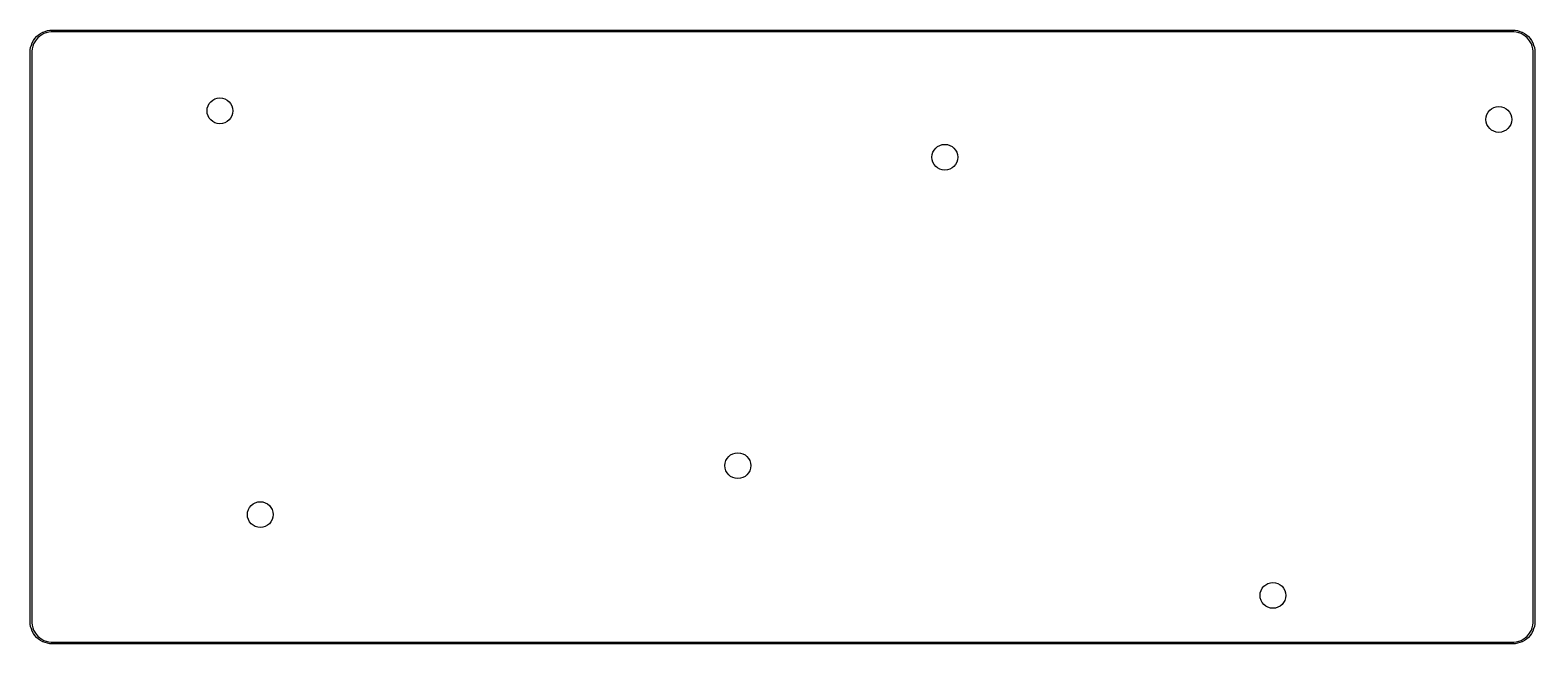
# Model space of a CAD drawing. Header units: millimetres. Extents: x 2 to 8.9, y -5.76 to -2.95.
import ezdxf

# ---------------------------------------------------------------- set-up
doc = ezdxf.new("R2010")
doc.units = ezdxf.units.MM
doc.layers.get('0').update_dxf_attribs({"linetype": 'CONTINUOUS'})

msp = doc.modelspace()

# ---------------------------------------------------------------- linework, layer by layer
for points in [[(8.7992, -2.9488), (8.8107, -2.9495), (8.822, -2.9514), (8.833, -2.9546), (8.8436, -2.959), (8.8537, -2.9645), (8.863, -2.9712), (8.8716, -2.9788), (8.8792, -2.9874), (8.8859, -2.9967), (8.8914, -3.0068), (8.8958, -3.0174), (8.899, -3.0284), (8.9009, -3.0397), (8.9016, -3.0512), (8.9016, -5.6594), (8.9009, -5.6709), (8.899, -5.6822), (8.8958, -5.6933), (8.8914, -5.7039), (8.8859, -5.7139), (8.8792, -5.7233), (8.8716, -5.7318), (8.863, -5.7395), (8.8537, -5.7461), (8.8436, -5.7517), (8.833, -5.7561), (8.822, -5.7592), (8.8107, -5.7612), (8.7992, -5.7618), (2.1063, -5.7618), (2.0948, -5.7612), (2.0835, -5.7592), (2.0725, -5.7561), (2.0619, -5.7517), (2.0518, -5.7461), (2.0425, -5.7395), (2.0339, -5.7318), (2.0263, -5.7233), (2.0196, -5.7139), (2.0141, -5.7039), (2.0097, -5.6933), (2.0065, -5.6822), (2.0046, -5.6709), (2.0039, -5.6594), (2.0039, -3.0512), (2.0046, -3.0397), (2.0065, -3.0284), (2.0097, -3.0174), (2.0141, -3.0068), (2.0196, -2.9967), (2.0263, -2.9874), (2.0339, -2.9788), (2.0425, -2.9712), (2.0518, -2.9645), (2.0619, -2.959), (2.0725, -2.9546), (2.0835, -2.9514), (2.0948, -2.9495), (2.1063, -2.9488)], [(2.1063, -2.9567), (2.1006, -2.9567), (2.0892, -2.9581), (2.0781, -2.9608), (2.0674, -2.9649), (2.0573, -2.9702), (2.0479, -2.9767), (2.0394, -2.9842), (2.0318, -2.9928), (2.0253, -3.0022), (2.02, -3.0123), (2.0159, -3.023), (2.0132, -3.0341), (2.0118, -3.0455), (2.0118, -3.0512), (2.0118, -5.6594), (2.0118, -5.6652), (2.0132, -5.6765), (2.0159, -5.6876), (2.02, -5.6983), (2.0253, -5.7084), (2.0318, -5.7178), (2.0394, -5.7264), (2.0479, -5.734), (2.0573, -5.7405), (2.0674, -5.7458), (2.0781, -5.7498), (2.0892, -5.7526), (2.1006, -5.7539), (2.1063, -5.7539), (8.7992, -5.7539), (8.8049, -5.7539), (8.8163, -5.7526), (8.8274, -5.7498), (8.8381, -5.7458), (8.8482, -5.7405), (8.8576, -5.734), (8.8661, -5.7264), (8.8737, -5.7178), (8.8802, -5.7084), (8.8855, -5.6983), (8.8896, -5.6876), (8.8923, -5.6765), (8.8937, -5.6652), (8.8937, -5.6594), (8.8937, -3.0512), (8.8937, -3.0455), (8.8923, -3.0341), (8.8896, -3.023), (8.8855, -3.0123), (8.8802, -3.0022), (8.8737, -2.9928), (8.8661, -2.9842), (8.8576, -2.9767), (8.8482, -2.9702), (8.8381, -2.9649), (8.8274, -2.9608), (8.8163, -2.9581), (8.8049, -2.9567), (8.7992, -2.9567)]]:
    msp.add_lwpolyline(points, close=True)
for centre in [(2.874, -3.3189), (2.874, -3.3189), (8.7362, -3.3583), (8.7362, -3.3583), (6.1969, -3.5315), (6.1969, -3.5315), (5.248, -4.9449), (5.248, -4.9449), (3.0591, -5.1693), (3.0591, -5.1693), (7.7008, -5.5394), (7.7008, -5.5394)]:
    msp.add_circle(centre, 0.0591)

doc.saveas('drawing.dxf')
